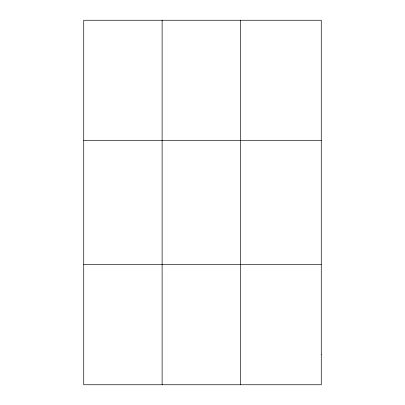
<?xml version="1.0" encoding="UTF-8"?>
<svg xmlns="http://www.w3.org/2000/svg" width="405" height="405" viewBox="0 0 405 405"><rect width="100%" height="100%" fill="white"/><g stroke="black" fill="none" stroke-linecap="round" stroke-linejoin="round"><path stroke-width="0.61" d="M162.121 20.25L162.121 384.75M240.504 20.25L240.504 384.75M83.734 140.535L321.266 140.535M83.734 264.465L321.266 264.465M321.266 354.679L321.266 384.75L83.734 384.75L83.734 20.25L321.266 20.25L321.266 354.679"/></g></svg>
